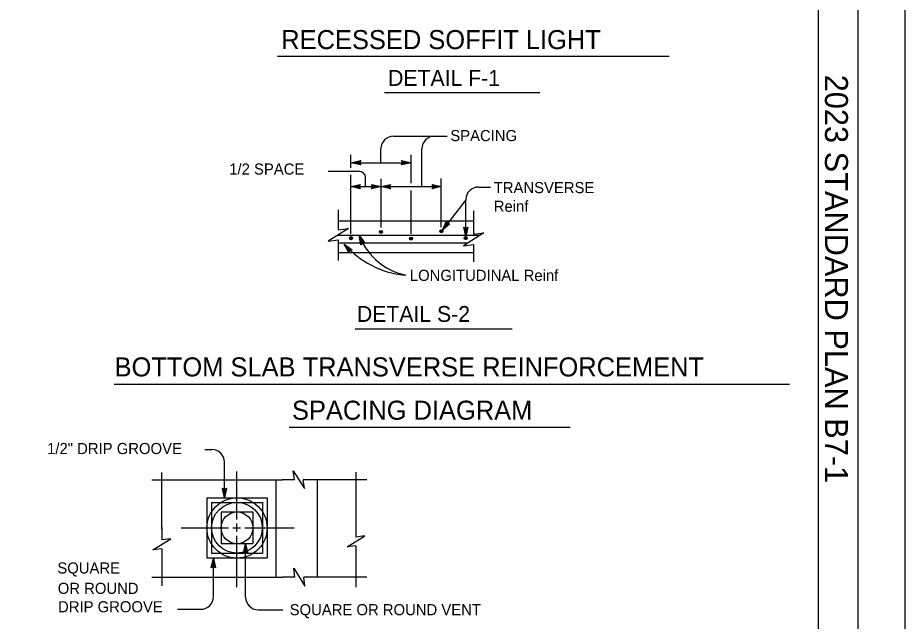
# Model space of a CAD drawing. Extents: x -894 to 866, y -472 to 714.
# Drawn here: x 306 to 866, y -46 to 334 of the extents above; entities that cross this region are included whole.
import ezdxf

# ---------------------------------------------------------------- set-up
doc = ezdxf.new("R2010")
doc.units = 0
for name, color, linetype in [('56 Stage 3 Anno', 7, 'Continuous'), ('57 Undefined', 7, 'Continuous'), ('60 Nongeo Data', 7, 'Continuous'), ('border_PLOTTING-ELEMENTS', 7, 'Continuous'), ('border_rw_22x34_Cut_Lines', 7, 'Continuous'), ('border_SHEET', 7, 'Continuous'), ('border_WITHIN-BORDER-anno', 7, 'Continuous')]:
    doc.layers.add(name, color=color, linetype=linetype)

msp = doc.modelspace()

# ---------------------------------------------------------------- linework, layer by layer
at = {"layer": '56 Stage 3 Anno'}
for p, q in [((470.09, 309.94), (716.99, 309.94)), ((537.54, 287.18), (635.51, 287.18)), ((543.28, 259.55), (569.09, 259.55)), ((569.09, 259.55), (577.05, 259.55)), ((516.33, 239.64), (516.33, 247.88)), ((535.28, 242.79), (535.28, 251.55)), ((554.33, 229.97), (554.33, 247.88)), ((554.33, 232.13), (554.33, 247.4)), ((561.09, 227.74), (561.09, 251.55)), ((516.33, 242.79), (522.33, 244.12)), ((516.33, 242.79), (554.33, 242.79)), ((522.33, 241.45), (516.33, 242.79)), ((516.33, 242.79), (516.33, 242.79)), ((516.59, 242.79), (522.59, 244.12)), ((516.59, 242.79), (522.59, 244.12)), ((522.59, 241.45), (516.59, 242.79)), ((516.59, 242.79), (516.59, 242.79)), ((522.59, 241.45), (516.59, 242.79)), ((516.59, 242.79), (516.59, 242.79)), ((522.12, 241.8), (517.71, 242.78)), ((517.73, 242.79), (522.1, 243.76)), ((522.37, 241.8), (517.97, 242.78)), ((522.37, 241.8), (517.97, 242.78)), ((517.98, 242.79), (522.35, 243.76)), ((517.98, 242.79), (522.35, 243.76)), ((519.1, 242.78), (521.92, 243.41)), ((521.88, 242.16), (519.1, 242.78)), ((519.35, 242.78), (522.18, 243.41)), ((519.35, 242.78), (522.18, 243.41)), ((522.14, 242.16), (519.35, 242.78)), ((522.14, 242.16), (519.35, 242.78)), ((520.48, 242.78), (521.69, 243.05)), ((521.71, 242.51), (520.48, 242.78)), ((520.73, 242.78), (521.94, 243.05)), ((520.73, 242.78), (521.94, 243.05)), ((521.96, 242.51), (520.73, 242.78)), ((521.96, 242.51), (520.73, 242.78)), ((522.33, 244.12), (521.53, 242.79)), ((521.53, 242.79), (522.33, 241.45)), ((522.59, 244.12), (521.79, 242.79)), ((522.59, 244.12), (521.79, 242.79)), ((521.79, 242.79), (522.59, 241.45)), ((521.79, 242.79), (522.59, 241.45)), ((522.33, 244.12), (522.33, 244.12)), ((522.33, 241.45), (522.33, 241.45)), ((522.59, 244.12), (522.59, 244.12)), ((522.59, 244.12), (522.59, 244.12)), ((522.59, 241.45), (522.59, 241.45)), ((522.59, 241.45), (522.59, 241.45)), ((549.13, 242.79), (548.33, 244.13)), ((548.33, 244.13), (548.33, 244.13)), ((548.33, 244.13), (554.33, 242.79)), ((554.33, 242.79), (548.33, 241.46)), ((548.33, 241.46), (549.13, 242.79)), ((548.33, 241.46), (548.33, 241.46)), ((548.55, 243.77), (552.95, 242.79)), ((552.94, 242.78), (548.57, 241.81)), ((551.57, 242.79), (548.75, 242.16)), ((548.78, 243.41), (551.57, 242.79)), ((548.96, 243.06), (550.19, 242.79)), ((550.19, 242.79), (548.98, 242.52)), ((554.33, 242.79), (554.33, 242.79)), ((501.97, 237.48), (521.55, 237.48)), ((516.33, 197.96), (516.33, 235.19)), ((525.55, 227.74), (525.55, 233.48)), ((535.33, 201.88), (535.33, 232.69)), ((573.33, 217.88), (573.33, 232.81)), ((573.33, 202.27), (573.33, 232.08)), ((516.25, 227.74), (522.25, 229.07)), ((516.25, 227.74), (522.25, 229.07)), ((516.25, 227.74), (535.33, 227.74)), ((522.25, 226.4), (516.25, 227.74)), ((516.25, 227.74), (516.25, 227.74)), ((522.25, 226.4), (516.25, 227.74)), ((516.25, 227.74), (516.25, 227.74)), ((522.03, 226.76), (517.63, 227.74)), ((522.03, 226.76), (517.63, 227.74)), ((517.64, 227.75), (522.01, 228.71)), ((517.64, 227.75), (522.01, 228.71)), ((519.01, 227.74), (521.84, 228.37)), ((519.01, 227.74), (521.84, 228.37)), ((521.8, 227.12), (519.01, 227.74)), ((521.8, 227.12), (519.01, 227.74)), ((520.39, 227.74), (521.6, 228.01)), ((520.39, 227.74), (521.6, 228.01)), ((521.62, 227.46), (520.39, 227.74)), ((521.62, 227.46), (520.39, 227.74)), ((522.25, 229.07), (521.45, 227.74)), ((522.25, 229.07), (521.45, 227.74)), ((521.45, 227.74), (522.25, 226.4)), ((521.45, 227.74), (522.25, 226.4)), ((522.25, 229.07), (522.25, 229.07)), ((522.25, 229.07), (522.25, 229.07)), ((522.25, 226.4), (522.25, 226.4)), ((522.25, 226.4), (522.25, 226.4)), ((530.13, 227.74), (529.33, 229.08)), ((529.33, 229.08), (529.33, 229.08)), ((529.33, 229.08), (535.33, 227.74)), ((535.33, 227.74), (529.33, 226.41)), ((529.33, 226.41), (530.13, 227.74)), ((529.33, 226.41), (529.33, 226.41)), ((529.55, 228.73), (533.95, 227.74)), ((533.94, 227.74), (529.57, 226.77)), ((532.57, 227.74), (529.75, 227.12)), ((529.78, 228.37), (532.57, 227.74)), ((529.96, 228.02), (531.19, 227.74)), ((531.19, 227.74), (529.98, 227.48)), ((535.33, 227.74), (541.33, 229.07)), ((535.33, 227.74), (573.57, 227.74)), ((535.33, 227.74), (535.33, 227.74)), ((541.33, 226.4), (535.33, 227.74)), ((535.33, 227.74), (535.33, 227.74)), ((541.12, 226.76), (536.71, 227.74)), ((536.73, 227.75), (541.1, 228.71)), ((538.1, 227.74), (540.92, 228.37)), ((540.88, 227.12), (538.1, 227.74)), ((539.48, 227.74), (540.69, 228.01)), ((540.71, 227.46), (539.48, 227.74)), ((541.33, 229.07), (540.53, 227.74)), ((540.53, 227.74), (541.33, 226.4)), ((541.33, 229.07), (541.33, 229.07)), ((541.33, 226.4), (541.33, 226.4)), ((554.33, 198.09), (554.33, 225.27)), ((568.37, 227.74), (567.57, 229.08)), ((567.57, 229.08), (567.57, 229.08)), ((567.57, 229.08), (573.57, 227.74)), ((573.57, 227.74), (567.57, 226.41)), ((567.57, 226.41), (568.37, 227.74)), ((567.57, 226.41), (567.57, 226.41)), ((567.79, 228.73), (572.2, 227.74)), ((572.18, 227.74), (567.81, 226.77)), ((570.81, 227.74), (567.99, 227.12)), ((568.02, 228.37), (570.81, 227.74)), ((568.2, 228.02), (569.43, 227.74)), ((569.43, 227.74), (568.22, 227.48)), ((573.57, 227.74), (573.57, 227.74)), ((596.78, 227.48), (604.48, 227.48)), ((554.33, 217.88), (554.33, 222.06)), ((588.78, 219.48), (574.09, 200.38)), ((588.78, 196.39), (588.78, 219.48)), ((574.09, 200.38), (576.69, 205.95)), ((578.81, 204.32), (574.09, 200.38)), ((578.4, 204.36), (574.93, 201.47)), ((574.94, 201.48), (576.84, 205.54)), ((575.78, 202.57), (577, 205.19)), ((577.97, 204.4), (575.78, 202.57)), ((576.62, 203.66), (577.14, 204.78)), ((577.59, 204.47), (576.62, 203.66)), ((576.69, 205.95), (576.69, 205.95)), ((576.69, 205.95), (577.26, 204.5)), ((577.26, 204.5), (578.81, 204.32)), ((578.81, 204.32), (578.81, 204.32)), ((588.8, 196.23), (587.47, 202.23)), ((587.47, 202.23), (587.47, 202.23)), ((587.47, 202.23), (588.8, 201.43)), ((588.8, 197.62), (587.83, 201.99)), ((588.8, 198.99), (588.18, 201.81)), ((588.8, 200.37), (588.54, 201.58)), ((588.8, 201.43), (590.14, 202.23)), ((590.14, 202.23), (588.8, 196.23)), ((589.78, 202.01), (588.8, 197.61)), ((589.42, 201.78), (588.8, 198.99)), ((589.08, 201.6), (588.8, 200.37)), ((590.14, 202.23), (590.14, 202.23)), ((522.71, 191.07), (521.62, 197.12)), ((521.62, 197.12), (521.62, 197.12)), ((521.62, 197.12), (525.17, 192.11)), ((574.09, 200.38), (574.09, 200.38)), ((588.8, 196.23), (588.8, 196.23)), ((515.08, 186.16), (512.12, 191.55)), ((512.12, 191.55), (512.12, 191.55)), ((512.12, 191.55), (517.08, 187.93)), ((515.2, 186.56), (513.03, 190.52)), ((513.04, 190.51), (516.66, 187.87)), ((522.95, 191.41), (522.15, 195.85)), ((522.16, 195.84), (524.75, 192.19)), ((523.19, 191.77), (522.69, 194.58)), ((522.69, 194.58), (524.36, 192.21)), ((523.63, 192.33), (522.71, 191.07)), ((522.71, 191.07), (522.71, 191.07)), ((523.45, 192.06), (523.22, 193.3)), ((523.22, 193.3), (523.94, 192.29)), ((525.17, 192.11), (523.63, 192.33)), ((525.17, 192.11), (525.17, 192.11)), ((515.32, 186.98), (513.94, 189.48)), ((513.94, 189.48), (516.28, 187.77)), ((515.46, 187.34), (514.85, 188.44)), ((514.85, 188.44), (515.85, 187.71)), ((515.55, 187.65), (515.08, 186.16)), ((515.08, 186.16), (515.08, 186.16)), ((517.08, 187.93), (515.55, 187.65)), ((517.08, 187.93), (517.08, 187.93)), ((518.97, 138.19), (618.06, 138.19)), ((367.03, 103.23), (793.02, 103.23)), ((477.49, 76.18), (654.53, 76.18)), ((424.12, 62.06), (428.62, 62.06)), ((436.62, 31.53), (436.62, 54.06)), ((444.49, 17.9), (444.49, 48.18)), ((436.62, 31.53), (435.29, 37.53)), ((435.29, 37.53), (435.29, 37.53)), ((435.29, 37.53), (436.62, 36.73)), ((436.61, 32.92), (435.64, 37.3)), ((436.62, 34.29), (435.99, 37.12)), ((436.62, 35.67), (436.35, 36.88)), ((436.62, 36.73), (437.96, 37.53)), ((437.96, 37.53), (436.62, 31.53)), ((437.6, 37.31), (436.62, 32.91)), ((437.24, 37.08), (436.62, 34.29)), ((436.89, 36.9), (436.62, 35.67)), ((437.96, 37.53), (437.96, 37.53)), ((436.62, 31.53), (436.62, 31.53)), ((409.22, 12.64), (439.19, 12.64)), ((441.96, 12.64), (446.78, 12.64)), ((444.49, 10.21), (444.49, 15.38)), ((449.5, 12.64), (480.6, 12.64)), ((444.49, -24.77), (444.49, 7.54)), ((448.58, -3.41), (449.92, 2.59)), ((448.94, -3.19), (449.92, 1.21)), ((449.92, -31), (449.92, 2.59)), ((449.92, 2.59), (449.92, 2.59)), ((449.92, 2.59), (451.25, -3.41)), ((449.93, 1.2), (450.9, -3.17)), ((449.92, -2.61), (448.58, -3.41)), ((448.58, -3.41), (448.58, -3.41)), ((449.3, -2.96), (449.92, -0.17)), ((449.65, -2.78), (449.92, -1.55)), ((449.92, -0.17), (450.55, -2.99)), ((449.92, -1.55), (450.19, -2.76)), ((451.25, -3.41), (449.92, -2.61)), ((451.25, -3.41), (451.25, -3.41)), ((428.31, -12.56), (429.65, -6.56)), ((428.67, -12.34), (429.65, -7.94)), ((429.03, -12.11), (429.65, -9.32)), ((429.37, -11.93), (429.65, -10.7)), ((429.65, -30.75), (429.65, -6.56)), ((429.65, -6.56), (429.65, -6.56)), ((429.65, -6.56), (430.98, -12.56)), ((429.65, -7.95), (430.62, -12.32)), ((429.65, -9.32), (430.27, -12.15)), ((429.65, -10.7), (429.92, -11.91)), ((429.65, -11.76), (428.31, -12.56)), ((428.31, -12.56), (428.31, -12.56)), ((430.98, -12.56), (429.65, -11.76)), ((430.98, -12.56), (430.98, -12.56)), ((406.97, -38.75), (421.65, -38.75)), ((457.92, -39), (473.36, -39))]:
    msp.add_line(p, q, dxfattribs=at)
for centre, radius, start, end in [((543.28, 251.55), 8, 90, 180), ((569.09, 251.55), 8, 90, 180), ((521.55, 233.48), 4, 0, 90), ((596.78, 219.48), 8, 90, 180), ((556.28, 230.46), 58.86, 221.3789, 263.9292), ((559.15, 211.3), 40.2, 202.7865, 258.3358), ((428.62, 54.06), 8, 0, 90), ((421.65, -30.75), 8, 270, 0), ((457.92, -31), 8, 180, 270)]:
    msp.add_arc(centre, radius, start, end, dxfattribs=at)
at = {"layer": '60 Nongeo Data'}
for p, q in [((508.43, 200.6), (508.43, 213.2)), ((593.79, 197.72), (593.79, 212.46)), ((508.55, 206.12), (593.79, 206.12)), ((539.26, 206.06), (539.26, 206.06)), ((507.98, 197.12), (597.96, 197.12)), ((508.43, 181.19), (508.43, 194.2)), ((508.66, 192.26), (590.18, 192.26)), ((593.79, 180.32), (593.79, 191.32)), ((508.55, 186.12), (593.79, 186.12)), ((397.08, 11.87), (397.08, 47.45)), ((519.57, 14.04), (519.57, 47.77)), ((390.77, 42.97), (473.15, 42.97)), ((469.19, 15.83), (469.19, 42.97)), ((480.69, 42.98), (472.99, 42.98)), ((526.32, 42.98), (486.29, 42.98)), ((495.19, 15.79), (495.19, 42.97)), ((495.19, 15.79), (495.19, 34.25)), ((425.49, 31.64), (463.49, 31.64)), ((425.49, 31.64), (425.49, -6.36)), ((428.49, 28.64), (460.49, 28.64)), ((428.49, 28.64), (428.49, -3.36)), ((460.49, 28.64), (460.49, -3.36)), ((463.49, 31.64), (463.49, -6.36)), ((434.49, 22.64), (454.49, 22.64)), ((434.49, 22.64), (434.49, 2.64)), ((454.49, 22.64), (454.49, 2.64)), ((495.19, 15.79), (495.19, 17.66)), ((495.19, 15.79), (495.19, 17.66)), ((519.57, 14.11), (519.57, 22.05)), ((397.1, 12.76), (397.1, 5.06)), ((469.19, -18.5), (469.19, 15.77)), ((495.19, -18.5), (495.19, 16.32)), ((495.19, -2.73), (495.19, 16.32)), ((495.19, -2.73), (495.19, 12.12)), ((495.19, -2.73), (495.19, 12.12)), ((519.5, 14.54), (519.5, 6.84)), ((434.49, 2.64), (454.49, 2.64)), ((519.5, 1.24), (519.5, -24.88)), ((397.1, -0.54), (397.1, -24.02)), ((428.49, -3.36), (460.49, -3.36)), ((425.49, -6.36), (463.49, -6.36)), ((390.77, -18.5), (473.16, -18.5)), ((469.19, -18.5), (473.22, -18.5)), ((480.98, -18.5), (473.28, -18.5)), ((526.32, -18.5), (486.58, -18.5))]:
    msp.add_line(p, q, dxfattribs=at)
for points in [[(508.43, 200.6), (514.83, 201.4), (502.03, 193.4), (508.43, 194.2)], [(593.79, 197.72), (600.19, 198.52), (587.39, 190.52), (593.79, 191.32)], [(480.69, 42.98), (479.99, 48.58), (486.99, 37.38), (486.29, 42.98)], [(397.1, -0.54), (391.5, -1.24), (402.7, 5.76), (397.1, 5.06)], [(519.5, 1.24), (513.9, 0.54), (525.1, 7.54), (519.5, 6.84)], [(480.98, -18.5), (480.28, -12.9), (487.28, -24.1), (486.58, -18.5)]]:
    msp.add_lwpolyline(points, dxfattribs=at)
for centre, radius in [((516.38, 195.25), 0.966), ((516.43, 195.23), 0.763), ((535.24, 199.21), 0.966), ((535.19, 199.2), 0.736), ((535.16, 199.21), 0.51), ((535.19, 199.2), 0.272), ((554.3, 195.01), 0.966), ((573.42, 199.62), 0.966), ((573.41, 199.59), 0.787), ((573.38, 199.59), 0.51), ((573.45, 199.56), 0.271), ((588.74, 195.28), 0.966), ((588.71, 195.27), 0.784), ((588.71, 195.3), 0.625), ((516.37, 195.27), 0.512), ((516.38, 195.21), 0.329), ((516.43, 195.18), 0.119), ((554.29, 195.03), 0.725), ((554.32, 194.98), 0.547), ((554.34, 194.96), 0.289), ((554.35, 194.95), 0.0678), ((588.7, 195.34), 0.448), ((588.69, 195.36), 0.289), ((588.68, 195.36), 0.119), ((444.52, 12.56), 19), ((444.48, 12.65), 16), ((444.52, 12.62), 10)]:
    msp.add_circle(centre, radius, dxfattribs=at)
at = {"layer": 'border_PLOTTING-ELEMENTS'}
for points in [[(-894.04, -472.44), (865.96, -472.44), (865.96, 713.56), (-894.04, 713.56)], [(-864.04, 670.56), (835.96, 670.56), (835.96, -429.44), (-864.04, -429.44)]]:
    msp.add_lwpolyline(points, close=True, dxfattribs=at)
at = {"layer": 'border_rw_22x34_Cut_Lines'}
msp.add_lwpolyline([(-864.04, 670.56), (835.96, 670.56), (835.96, -429.44), (-864.04, -429.44)], close=True, dxfattribs=at)
at = {"layer": 'border_SHEET'}
msp.add_line((810.96, 645.56), (810.96, -404.44), dxfattribs=at)

# ---------------------------------------------------------------- texts
at = {"layer": '56 Stage 3 Anno'}
for s, height, p in [('RECESSED SOFFIT LIGHT', 12, (472.43, 314.45)), ('DETAIL F-1', 10, (539.79, 291.26)), ('DETAIL S-2', 10, (520.13, 142.47)), ('BOTTOM SLAB TRANSVERSE REINFORCEMENT', 12, (367.29, 108.08)), ('SPACING DIAGRAM', 12, (479.19, 80.79))]:
    msp.add_text(s, height=height, dxfattribs=at).set_placement(p)
at = {"layer": '57 Undefined'}
for s, p in [('SPACING', (579.04, 256.44)), ('1/2 SPACE', (439.62, 235.36)), ('TRANSVERSE', (606.43, 223.65)), ('Reinf', (606.45, 211.87)), ('LONGITUDINAL Reinf', (553.52, 168.31)), ('1/2" DRIP GROOVE', (324.75, 59.13)), ('SQUARE', (331.21, -16.18)), ('OR ROUND', (331.46, -29.04)), ('DRIP GROOVE', (331.64, -40.64)), ('SQUARE OR ROUND VENT', (477.71, -42.49))]:
    msp.add_text(s, height=7, dxfattribs=at).set_placement(p)
at = {"layer": 'border_WITHIN-BORDER-anno'}
msp.add_text('2023 STANDARD PLAN B7-1', height=14.5, rotation=270, dxfattribs=at).set_placement((815.33, 298.33))

doc.saveas('drawing.dxf')
